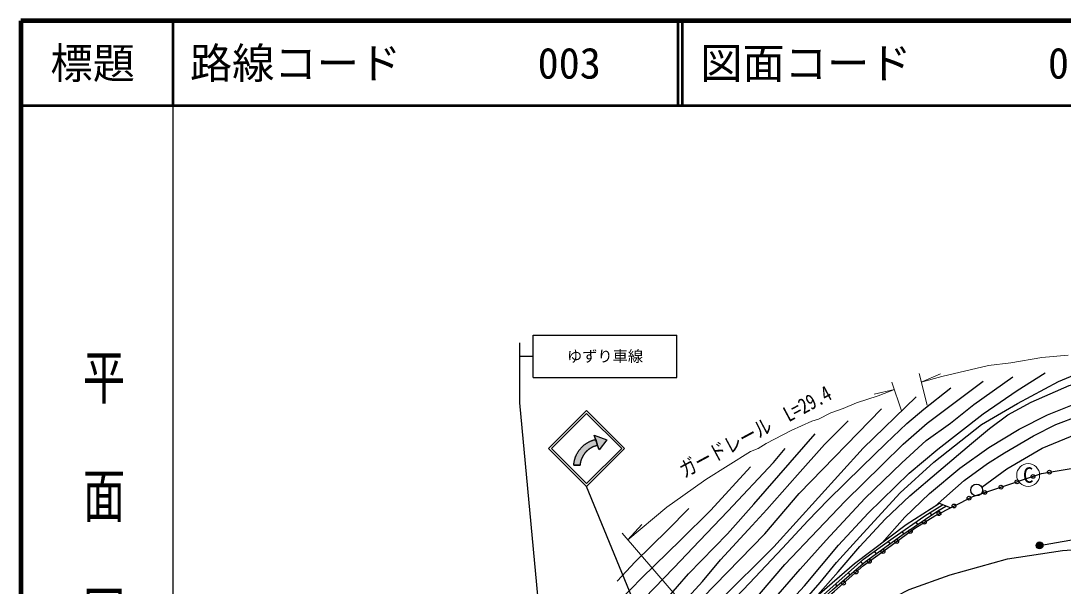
# Model space of a CAD drawing. Units: millimetres at full size, sheet at 1:1000; details may follow other scales. Extents: x 40000 to 680000, y 20000 to 380000.
# Drawn here: x 40000 to 163321, y 313166 to 380000 of the extents above; entities that cross this region are included whole.
import ezdxf
from ezdxf.enums import TextEntityAlignment as Align

# ---------------------------------------------------------------- set-up
doc = ezdxf.new("R2010")
doc.units = ezdxf.units.MM
doc.header["$LTSCALE"] = 1000
for name, color, linetype, lineweight in [('M-BGD', 7, 'Continuous', 25), ('M-STR-HTXT', 7, 'Continuous', 13), ('M-STR-STRC', 7, 'Continuous', 25), ('M-TTL', 2, 'Continuous', 140), ('M-TTL-BAND', 7, 'Continuous', 25), ('M-TTL-LINE', 7, 'Continuous', 50)]:
    doc.layers.add(name, color=color, linetype=linetype, lineweight=lineweight)
doc.layers.add('M-TTL-TXT', color=7, linetype='Continuous')
doc.styles.add('@ＭＳ ゴシック', font='')
doc.styles.add('ＭＳ ゴシック', font='')
doc.styles.get('@ＭＳ ゴシック').set_extended_font_data('@MS Gothic')
doc.styles.get('ＭＳ ゴシック').set_extended_font_data('MS Gothic')

msp = doc.modelspace()

# ---------------------------------------------------------------- hatches: boundary and pattern name
at = {"layer": 'M-STR-STRC'}
for points in [[(108240, 329799), (108196, 329790), (108152, 329780), (108108, 329770), (108064, 329758), (108021, 329746), (107977, 329733), (107934, 329719), (107892, 329705), (107849, 329690), (107807, 329674), (107765, 329657), (107723, 329640), (107682, 329622), (107641, 329603), (107600, 329583), (107560, 329563), (107520, 329542), (107480, 329520), (107441, 329498), (107402, 329475), (107364, 329451), (107326, 329427), (107288, 329402), (107251, 329376), (107215, 329350), (107178, 329323), (107143, 329296), (107107, 329267), (107073, 329239), (107039, 329209), (107005, 329179), (106972, 329149), (106939, 329117), (106907, 329086), (106875, 329053), (106844, 329021), (106814, 328987), (106784, 328953), (106755, 328919), (106726, 328884), (106698, 328849), (106671, 328813), (106644, 328776), (106618, 328740), (106593, 328702), (106568, 328665), (106544, 328627), (106520, 328588), (106498, 328549), (106475, 328510), (106454, 328470), (106433, 328430), (106413, 328389), (106394, 328349), (106375, 328308), (106357, 328266), (106340, 328224), (106324, 328182), (106308, 328140), (106293, 328097), (106279, 328055), (106266, 328012), (106253, 327968), (106241, 327925), (106230, 327881), (106219, 327837), (106210, 327793), (106201, 327749), (106193, 327704), (106186, 327660), (106179, 327615), (106173, 327570), (106168, 327526), (106164, 327481), (106164, 327476), (105420, 327478), (105423, 327516), (105428, 327574), (105434, 327632), (105441, 327690), (105449, 327747), (105458, 327805), (105468, 327862), (105479, 327919), (105491, 327976), (105504, 328032), (105518, 328089), (105532, 328145), (105548, 328201), (105565, 328256), (105583, 328311), (105602, 328366), (105622, 328421), (105642, 328475), (105664, 328529), (105686, 328583), (105710, 328636), (105734, 328688), (105760, 328741), (105786, 328792), (105813, 328844), (105841, 328895), (105870, 328945), (105900, 328995), (105931, 329044), (105962, 329093), (105994, 329141), (106028, 329189), (106062, 329236), (106096, 329282), (106132, 329328), (106169, 329373), (106206, 329418), (106244, 329462), (106283, 329505), (106322, 329547), (106362, 329589), (106403, 329630), (106445, 329671), (106487, 329711), (106530, 329750), (106574, 329788), (106618, 329825), (106664, 329862), (106709, 329898), (106756, 329933), (106802, 329967), (106850, 330000), (106898, 330033), (106947, 330065), (106996, 330096), (107045, 330126), (107096, 330155), (107146, 330183), (107198, 330210), (107249, 330237), (107301, 330262), (107354, 330287), (107407, 330311), (107460, 330334), (107514, 330355), (107568, 330376), (107623, 330396), (107678, 330415), (107733, 330433), (107788, 330451), (107844, 330467), (107900, 330482), (107957, 330496), (108013, 330509), (107847, 331029), (109317, 330464), (108406, 329280)], [(108013, 330509), (107957, 330496), (107900, 330482), (107844, 330467), (107788, 330451), (107733, 330433), (107678, 330415), (107623, 330396), (107568, 330376), (107514, 330355), (107460, 330334), (107407, 330311), (107354, 330287), (107301, 330262), (107249, 330237), (107198, 330210), (107146, 330183), (107096, 330155), (107045, 330126), (106996, 330096), (106947, 330065), (106898, 330033), (106850, 330000), (106802, 329967), (106756, 329933), (106709, 329898), (106664, 329862), (106618, 329825), (106574, 329788), (106530, 329750), (106487, 329711), (106445, 329671), (106403, 329630), (106362, 329589), (106322, 329547), (106283, 329505), (106244, 329462), (106206, 329418), (106169, 329373), (106132, 329328), (106096, 329282), (106062, 329236), (106028, 329189), (105994, 329141), (105962, 329093), (105931, 329044), (105900, 328995), (105870, 328945), (105841, 328895), (105813, 328844), (105786, 328792), (105760, 328741), (105734, 328688), (105710, 328636), (105686, 328583), (105664, 328529), (105642, 328475), (105622, 328421), (105602, 328366), (105583, 328311), (105565, 328256), (105548, 328201), (105532, 328145), (105518, 328089), (105504, 328032), (105491, 327976), (105479, 327919), (105468, 327862), (105458, 327805), (105449, 327747), (105441, 327690), (105434, 327632), (105428, 327574), (105423, 327516), (105420, 327478), (106164, 327476), (106168, 327526), (106173, 327570), (106179, 327615), (106186, 327660), (106193, 327704), (106201, 327749), (106210, 327793), (106219, 327837), (106230, 327881), (106241, 327925), (106253, 327968), (106266, 328012), (106279, 328055), (106293, 328097), (106308, 328140), (106324, 328182), (106340, 328224), (106357, 328266), (106375, 328308), (106394, 328349), (106413, 328389), (106433, 328430), (106454, 328470), (106475, 328510), (106498, 328549), (106520, 328588), (106544, 328627), (106568, 328665), (106593, 328702), (106618, 328740), (106644, 328776), (106671, 328813), (106698, 328849), (106726, 328884), (106755, 328919), (106784, 328953), (106814, 328987), (106844, 329021), (106875, 329053), (106907, 329086), (106939, 329117), (106972, 329149), (107005, 329179), (107039, 329209), (107073, 329239), (107107, 329267), (107143, 329296), (107178, 329323), (107215, 329350), (107251, 329376), (107288, 329402), (107326, 329427), (107364, 329451), (107402, 329475), (107441, 329498), (107480, 329520), (107520, 329542), (107560, 329563), (107600, 329583), (107641, 329603), (107682, 329622), (107723, 329640), (107765, 329657), (107807, 329674), (107849, 329690), (107892, 329705), (107934, 329719), (107977, 329733), (108021, 329746), (108064, 329758), (108108, 329770), (108152, 329780), (108196, 329790), (108240, 329799)], [(160195, 317772, -1), (160870, 318202, -0.41421), (160748, 317650, -0.41421)]]:
    msp.add_hatch(color=256, dxfattribs=at).paths.add_polyline_path(points)

# ---------------------------------------------------------------- linework, layer by layer
at = {"layer": 'M-BGD'}
for p, q in [((148584, 322124), (148768, 321809)), ((145894, 320748), (146093, 320453)), ((146922, 321012), (147054, 320817)), ((147556, 321861), (147752, 321571)), ((144259, 319595), (144434, 319336)), ((145263, 319894), (145373, 319732)), ((142618, 318434), (142809, 318169)), ((143619, 318756), (143773, 318545)), ((140988, 317274), (141190, 316996)), ((142000, 317583), (142161, 317361)), ((139366, 316057), (139593, 315794)), ((140380, 316410), (140531, 316202)), ((137874, 314724), (138078, 314488)), ((138835, 315141), (138981, 314972)), ((136382, 313392), (136563, 313182)), ((137321, 313835), (137486, 313643))]:
    msp.add_line(p, q, dxfattribs=at)
for points in [[(106407, 269177), (107223, 275694), (108471, 280983), (109628, 285490), (110577, 287944), (111858, 290534), (113199, 293285), (114721, 295810), (118221, 300723), (119843, 302561), (122173, 304866), (129613, 312162), (132192, 315184), (135274, 318590), (139860, 323544), (144234, 327760), (147131, 330373), (149980, 332428), (152765, 334660), (157381, 337900)], [(108643, 271999), (108782, 274844), (109746, 280019), (110593, 283720), (112014, 287716), (114540, 292518), (115395, 294161), (118364, 298627), (121337, 301975), (125182, 305706), (128321, 308589), (130309, 310586), (132702, 313217), (136733, 318013), (140236, 321797), (145102, 326530), (148513, 329354), (153847, 333525), (157881, 336303), (161180, 338373)], [(110135, 274979), (110771, 279330), (112786, 285438), (115281, 291431), (117859, 296064), (120842, 299756), (123473, 302222), (126882, 305318), (128636, 306862), (129780, 308137), (131069, 309562), (134584, 313590), (136523, 315955), (139655, 319413), (144038, 324186), (148033, 327841), (153661, 332281), (157931, 334759), (162767, 337355), (166273, 338832)], [(133991, 311773), (136684, 314855), (139284, 317859), (142261, 321087), (145190, 323850), (148627, 326766), (152472, 330033), (154615, 331822), (156778, 333413), (159552, 334912), (164046, 336894), (167892, 337934), (171842, 338618), (172989, 338618)], [(104074, 269080), (105242, 274052), (106533, 279017), (107691, 283802), (109134, 288552), (110466, 290906), (111887, 294100), (114004, 297128), (115749, 299853), (117694, 302257), (120617, 305361), (123148, 307952), (127407, 312224), (130410, 315741), (134278, 319836), (137528, 323231), (141896, 327499), (144400, 329936), (147216, 332419), (150543, 334923), (153840, 337382)], [(101512, 268973), (102703, 277038), (103122, 281237), (104250, 285197), (105649, 289598), (107892, 293813), (109856, 296843), (112757, 300696), (117220, 305347), (122663, 311435), (129101, 317820), (139644, 329489), (145928, 335566)], [(102726, 269023), (103235, 271790), (104002, 275341), (104940, 278517), (105936, 283221), (107791, 289154), (109193, 291763), (110702, 294708), (111753, 296406), (113421, 298784), (114618, 300473), (116414, 302830), (118927, 305856), (126212, 313515), (130121, 317667), (133125, 320868), (135538, 323354), (139502, 327256), (142322, 330040), (144815, 332383), (146856, 334078), (150047, 336611)], [(141862, 318232), (144586, 321304), (147502, 324115), (151098, 327126), (154518, 329548), (158118, 331720), (161459, 333413), (165591, 335059)], [(99615, 268763), (100829, 276003), (101857, 281919), (102637, 284582), (104165, 289327), (105783, 292640), (107760, 296259), (109918, 299482), (111743, 301809), (113610, 303846), (117707, 308759), (128039, 319332), (132098, 324107), (141836, 334125)], [(148181, 322602), (151590, 325656), (154373, 327676), (156400, 328909), (159813, 330950), (162461, 332290), (165184, 333286)], [(153699, 324857), (156655, 327041), (160832, 329460), (165531, 331409), (170366, 332643), (176825, 333253), (182112, 332436), (186864, 331199), (192102, 328971), (197058, 326363), (202019, 322916), (205514, 319648), (208739, 315900), (211522, 312320), (214270, 308282), (216009, 305257), (218968, 300121), (221352, 295335), (224085, 289470), (225941, 285899)], [(97742, 265781), (97863, 268323), (98599, 274092), (99512, 278226), (100405, 282588), (101178, 285696), (102005, 288183), (103599, 291694), (105287, 295396), (107016, 297948), (110239, 302327), (113144, 305616), (115981, 308618), (120663, 313734), (122786, 316283), (126522, 320338), (128254, 322243), (131889, 326344), (135078, 329907), (137868, 332729)], [(97596, 277957), (98518, 282221), (99689, 286643), (100887, 289917), (102337, 293207), (103674, 295918), (105694, 299116), (108084, 302319), (110652, 305480), (113145, 308426), (116373, 311617), (118983, 314603), (123592, 319340), (126726, 322849), (133978, 331170)], [(113800, 311763), (117240, 315324), (120283, 318542), (123649, 322019), (129064, 327792), (130423, 329422)], [(106826, 306491), (109579, 310131), (113475, 314144), (118058, 318589), (121631, 322138), (126316, 327260)], [(126000, 302247), (129763, 306442), (133290, 309916), (136260, 312553), (139702, 315613), (142558, 317643), (145757, 320018), (148144, 321489), (152615, 323781), (155138, 324591), (160740, 326467), (165666, 327329)], [(110540, 313750), (112675, 316045), (116528, 319775), (119044, 322362)], [(149976, 322428), (148678, 322919), (144756, 320411), (138621, 315791), (134216, 311993), (130560, 308428), (124753, 302440)], [(125029, 302248), (127495, 304787), (131736, 309242), (139716, 316369), (143223, 318864), (146953, 321495), (149060, 322774)], [(125772, 302510), (128723, 305745), (132181, 309256), (136028, 312720), (139921, 316078), (144229, 319198), (148505, 322078), (149448, 322627)], [(98967, 250271), (102840, 258136), (109877, 273438), (112820, 278741), (114643, 283486), (117232, 288193), (119622, 292344), (121160, 294814), (122427, 296528), (125245, 299809), (127951, 302266), (131303, 304796), (134841, 307128), (138966, 309617), (145113, 312780), (149957, 314494), (156719, 316411), (163243, 317390), (171549, 317966)]]:
    msp.add_lwpolyline(points, dxfattribs=at)
for centre, radius in [((161688, 326633), 225), ((157860, 325503), 225), ((159757, 326138), 225), ((153083, 324525), 700), ((154063, 324246), 225), ((155964, 324868), 225), ((152188, 323562), 225), ((148629, 321737), 225), ((150408, 322650), 225), ((146905, 320725), 225), ((145234, 319629), 225), ((143628, 318437), 225), ((142014, 317256), 225), ((140384, 316097), 225), ((138833, 314840), 225), ((137338, 313511), 225)]:
    msp.add_circle(centre, radius, dxfattribs=at)
at = {"layer": 'M-STR-HTXT'}
for p, q in [((146272, 338290), (147249, 334568)), ((146532, 337296), (148794, 338251)), ((143069, 337273), (144207, 333902)), ((143359, 336415), (140967, 335860)), ((111154, 319410), (131183, 296255)), ((111827, 318631), (113469, 320457))]:
    msp.add_line(p, q, dxfattribs=at)
for points in [[(146532, 337296), (148977, 337946), (154489, 339249), (157112, 339582), (160789, 340180), (163931, 340457)], [(111827, 318631), (116421, 322492), (118324, 323834), (121042, 325780), (126337, 329075), (127226, 329443), (128194, 330033), (131132, 331551), (133578, 332685), (134385, 332915), (135817, 333666), (137304, 334161), (138868, 334835), (141442, 335677), (143359, 336415)]]:
    msp.add_lwpolyline(points, dxfattribs=at)
msp.add_circle((159182, 326300), 1350, dxfattribs=at)
at = {"layer": 'M-STR-STRC'}
for p, q in [((100620, 342847), (117620, 342847)), ((100620, 337847), (100620, 342847)), ((117620, 337847), (117620, 342847)), ((99020, 334833), (99020, 341952)), ((99020, 340347), (100620, 340347)), ((100620, 337847), (117620, 337847)), ((105488, 265917), (99020, 334833)), ((102441, 329431), (106941, 333931)), ((102794, 329431), (106941, 333578)), ((111441, 329431), (106941, 333931)), ((111087, 329431), (106941, 333578)), ((160533, 317987), (240969, 331893)), ((108406, 329280), (107847, 331029)), ((107847, 331029), (109317, 330464)), ((102441, 329431), (106941, 324930)), ((102794, 329431), (106941, 325284)), ((106941, 324931), (111441, 329431)), ((106941, 325284), (111087, 329431)), ((109317, 330464), (108406, 329280)), ((105420, 327478), (106164, 327476)), ((119349, 294795), (106941, 324930))]:
    msp.add_line(p, q, dxfattribs=at)
for points in [[(108013, 330509), (108240, 329799), (108240, 329799), (108196, 329790), (108152, 329780), (108108, 329770), (108064, 329758), (108021, 329746), (107977, 329733), (107934, 329719), (107892, 329705), (107849, 329690), (107807, 329674), (107765, 329657), (107723, 329640), (107682, 329622), (107641, 329603), (107600, 329583), (107560, 329563), (107520, 329542), (107480, 329520), (107441, 329498), (107402, 329475), (107364, 329451), (107326, 329427), (107288, 329402), (107251, 329376), (107215, 329350), (107178, 329323), (107143, 329296), (107107, 329267), (107073, 329239), (107039, 329209), (107005, 329179), (106972, 329149), (106939, 329117), (106907, 329086), (106875, 329053), (106844, 329021), (106814, 328987), (106784, 328953), (106755, 328919), (106726, 328884), (106698, 328849), (106671, 328813), (106644, 328776), (106618, 328740), (106593, 328702), (106568, 328665), (106544, 328627), (106520, 328588), (106498, 328549), (106475, 328510), (106454, 328470), (106433, 328430), (106413, 328389), (106394, 328349), (106375, 328308), (106357, 328266), (106340, 328224), (106324, 328182), (106308, 328140), (106293, 328097), (106279, 328055), (106266, 328012), (106253, 327968), (106241, 327925), (106230, 327881), (106219, 327837), (106210, 327793), (106201, 327749), (106193, 327704), (106186, 327660), (106179, 327615), (106173, 327570), (106168, 327526), (106164, 327481), (106164, 327476), (106164, 327476), (105420, 327478), (105420, 327478), (105423, 327516), (105428, 327574), (105434, 327632), (105441, 327690), (105449, 327747), (105458, 327805), (105468, 327862), (105479, 327919), (105491, 327976), (105504, 328032), (105518, 328089), (105532, 328145), (105548, 328201), (105565, 328256), (105583, 328311), (105602, 328366), (105622, 328421), (105642, 328475), (105664, 328529), (105686, 328583), (105710, 328636), (105734, 328688), (105760, 328741), (105786, 328792), (105813, 328844), (105841, 328895), (105870, 328945), (105900, 328995), (105931, 329044), (105962, 329093), (105994, 329141), (106028, 329189), (106062, 329236), (106096, 329282), (106132, 329328), (106169, 329373), (106206, 329418), (106244, 329462), (106283, 329505), (106322, 329547), (106362, 329589), (106403, 329630), (106445, 329671), (106487, 329711), (106530, 329750), (106574, 329788), (106618, 329825), (106664, 329862), (106709, 329898), (106756, 329933), (106802, 329967), (106850, 330000), (106898, 330033), (106947, 330065), (106996, 330096), (107045, 330126), (107096, 330155), (107146, 330183), (107198, 330210), (107249, 330237), (107301, 330262), (107354, 330287), (107407, 330311), (107460, 330334), (107514, 330355), (107568, 330376), (107623, 330396), (107678, 330415), (107733, 330433), (107788, 330451), (107844, 330467), (107900, 330482), (107957, 330496)], [(107847, 331029), (109317, 330464), (108406, 329280)], [(107847, 331029), (109317, 330464), (108406, 329280)], [(108013, 330509), (107847, 331029), (109317, 330464), (108406, 329280), (108240, 329799)]]:
    msp.add_lwpolyline(points, close=True, dxfattribs=at)
msp.add_circle((160533, 317987), 400, dxfattribs=at)
at = {"layer": 'M-TTL'}
for p, q in [((40000, 380000), (40000, 20000)), ((680000, 380000), (40000, 380000))]:
    msp.add_line(p, q, dxfattribs=at)
at = {"layer": 'M-TTL-BAND'}
msp.add_line((58000, 370000), (58000, 20000), dxfattribs=at)
at = {"layer": 'M-TTL-LINE'}
for p, q in [((58000, 380000), (58000, 370000)), ((117750, 380000), (117750, 370000)), ((118250, 380000), (118250, 370000)), ((40000, 370000), (680000, 370000))]:
    msp.add_line(p, q, dxfattribs=at)

# ---------------------------------------------------------------- texts
at = {"layer": 'M-STR-HTXT', "style": 'ＭＳ ゴシック', "width": 0.8}
msp.add_text('ガードレール\u3000L=29.4', height=1833, rotation=28.207, dxfattribs=at).set_placement((127570, 330146), align=Align.BOTTOM_CENTER)
at = {"layer": 'M-STR-HTXT', "style": 'ＭＳ ゴシック'}
msp.add_text('C', height=1833, rotation=1.057, dxfattribs=at).set_placement((159182, 326300), align=Align.MIDDLE_CENTER)
at = {"layer": 'M-STR-STRC', "style": 'ＭＳ ゴシック'}
msp.add_text('ゆずり車線', height=1320, dxfattribs=at).set_placement((109120, 340347), align=Align.MIDDLE_CENTER)
at = {"layer": 'M-TTL-BAND', "style": '@ＭＳ ゴシック', "width": 1.4}
msp.add_text('平  面  図', height=3666, rotation=270, dxfattribs=at).set_placement((49777, 306475), align=Align.MIDDLE_RIGHT)
at = {"layer": 'M-TTL-TXT', "style": 'ＭＳ ゴシック'}
msp.add_text('標題', height=3666, dxfattribs=at).set_placement((48500, 375000), align=Align.MIDDLE_CENTER)
for s, p in [('路線コード', (60000, 375000)), ('003', (101142, 375000)), ('図面コード', (120380, 375000)), ('017-00', (161521, 375000))]:
    msp.add_text(s, height=3666, dxfattribs=at).set_placement(p, align=Align.MIDDLE_LEFT)

doc.saveas('drawing.dxf')
